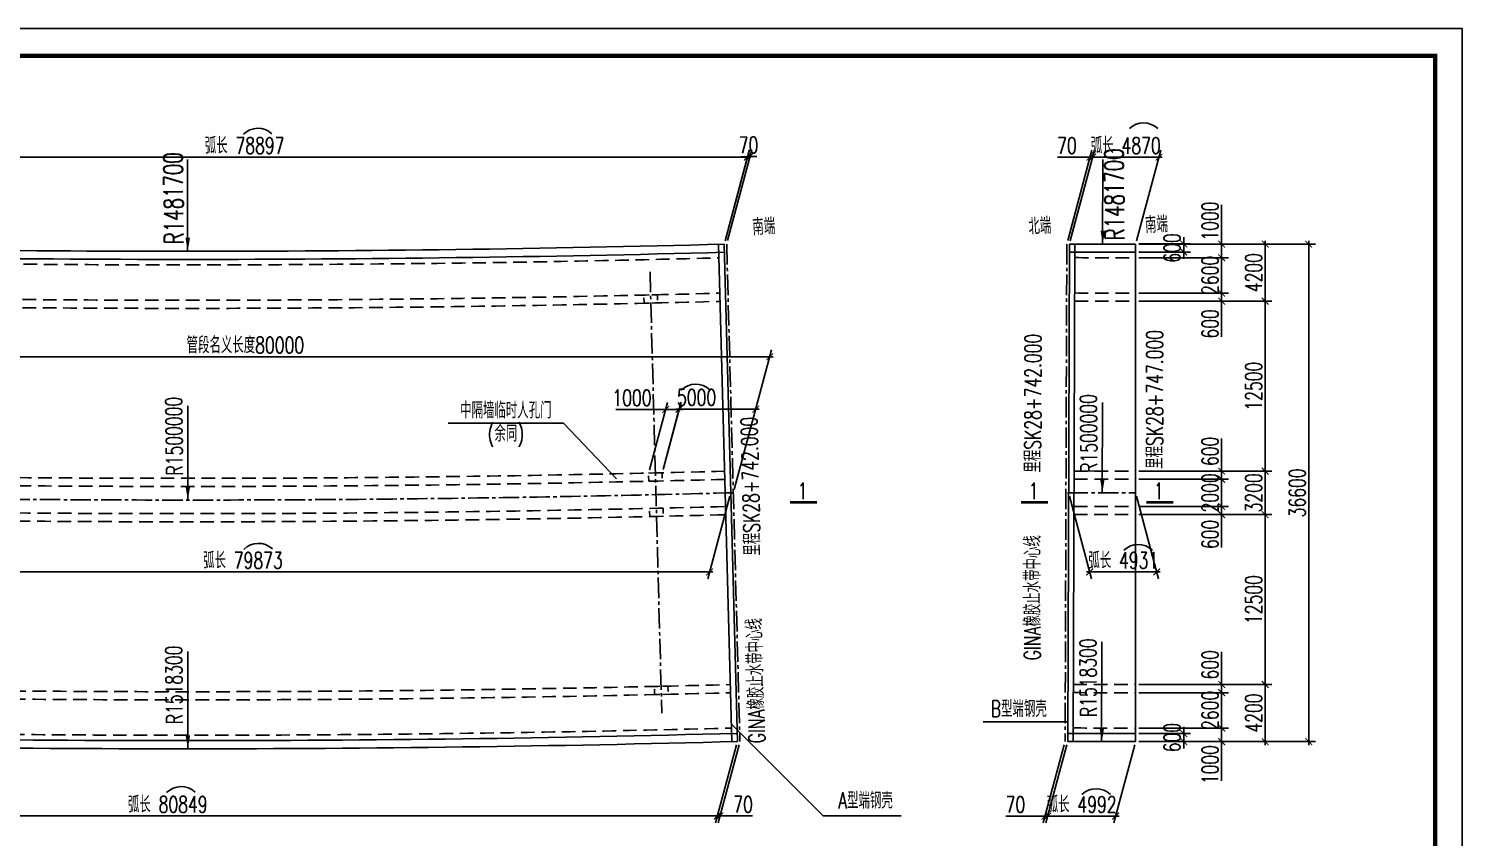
# Model space of a CAD drawing. Extents: x 469178 to 607089, y 116135 to 145965.
# Drawn here: x 580737 to 607089, y 131092 to 145965 of the extents above; entities that cross this region are included whole.
import ezdxf

# ---------------------------------------------------------------- set-up
doc = ezdxf.new("R2010")
doc.units = 0
doc.header["$LTSCALE"] = 100
doc.header["$MEASUREMENT"] = 0
for name, pattern in [('CENTER2', [1.125, 0.75, -0.125, 0.125, -0.125]), ('DASHED', [0.75, 0.5, -0.25]), ('DASHED2', [0.375, 0.25, -0.125])]:
    doc.linetypes.add(name, pattern=pattern)
doc.layers.get('0').update_dxf_attribs({"linetype": 'CONTINUOUS'})
doc.layers.get('Defpoints').update_dxf_attribs({"linetype": 'CONTINUOUS'})
for name, color, linetype in [('01 标  注', 1, 'CONTINUOUS'), ('02 结  构', 5, 'CONTINUOUS'), ('04 钢  筋', 6, 'CONTINUOUS'), ('4', 4, 'CONTINUOUS'), ('辅助线', 1, 'CONTINUOUS')]:
    doc.layers.add(name, color=color, linetype=linetype)
doc.styles.get("Standard").update_dxf_attribs({"font": 'txt1.shx', "width": 0.7, "bigfont": 'hztxt.shx'})
doc.dimstyles.new('1：400', dxfattribs={"dimscale": 100, "dimtxt": 3, "dimasz": 1.25, "dimexe": 1.25, "dimexo": 0.625, "dimtad": 1, "dimdec": 0, "dimlfac": 4, "dimdsep": 46, "dimtxsty": 'Standard', "dimblk": 'ARCHTICK', "dimcen": 2.5, "dimdle": 0.625, "dimclrt": 1, "dimadec": 0, "dimazin": 1, "dimtfac": 1, "dimtdec": 0, "dimtix": 1, "dimtmove": 0, "dimatfit": 3, "dimfxl": 0, "dimarcsym": 0})

# ---------------------------------------------------------------- blocks, each defined once
blk = doc.blocks.new('_ArchTick')
at = {"color": 0, "linetype": 'ByBlock', "const_width": 0.15}
blk.add_lwpolyline([(-0.5, -0.5), (0.5, 0.5)], dxfattribs=at)
blk = doc.blocks.new('*D63')
at = {"layer": '01 标  注', "color": 0, "lineweight": -2, "ltscale": 4}
for p, q in [((602665, 142002), (602665, 142722)), ((601145, 142002), (602790, 142002)), ((602665, 141689), (602665, 142002)), ((601145, 141752), (602790, 141752))]:
    blk.add_line(p, q, dxfattribs=at)
at = {"layer": 'Defpoints', "color": 0, "ltscale": 4}
for p in [(601083, 142002), (602665, 142002), (601083, 141752)]:
    blk.add_point(p, dxfattribs=at)
at = {"layer": '01 标  注', "color": 0, "lineweight": -2, "ltscale": 4, "xscale": 125, "yscale": 125, "zscale": 125}
for p, rotation in [((602665, 142002), 90), ((602665, 141752), 270)]:
    blk.add_blockref('_ArchTick', p, dxfattribs=dict(at, rotation=rotation))
at = {"layer": '01 标  注', "color": 1, "ltscale": 4, "insert": (602453, 142425), "char_height": 300, "attachment_point": 5, "rotation": 90}
blk.add_mtext('1000', dxfattribs=at)
blk = doc.blocks.new('*D64')
at = {"layer": '01 标  注', "color": 0, "lineweight": -2, "ltscale": 4}
for p, q in [((602665, 141814), (602665, 141039)), ((601145, 141752), (602790, 141752)), ((601145, 141102), (602790, 141102))]:
    blk.add_line(p, q, dxfattribs=at)
at = {"layer": 'Defpoints', "color": 0, "ltscale": 4}
for p in [(601083, 141752), (601083, 141102), (602665, 141102)]:
    blk.add_point(p, dxfattribs=at)
at = {"layer": '01 标  注', "color": 0, "lineweight": -2, "ltscale": 4, "xscale": 125, "yscale": 125, "zscale": 125}
for p, rotation in [((602665, 141752), 90), ((602665, 141102), 270)]:
    blk.add_blockref('_ArchTick', p, dxfattribs=dict(at, rotation=rotation))
at = {"layer": '01 标  注', "color": 1, "ltscale": 4, "insert": (602453, 141427), "char_height": 300, "attachment_point": 5, "rotation": 90}
blk.add_mtext('2600', dxfattribs=at)
blk = doc.blocks.new('*D65')
at = {"layer": '01 标  注', "color": 0, "lineweight": -2, "ltscale": 4}
for p, q in [((601145, 141102), (602790, 141102)), ((602665, 141164), (602665, 140952)), ((601145, 140952), (602790, 140952)), ((602665, 140952), (602665, 140296))]:
    blk.add_line(p, q, dxfattribs=at)
at = {"layer": 'Defpoints', "color": 0, "ltscale": 4}
for p in [(601083, 141102), (601083, 140952), (602665, 140952)]:
    blk.add_point(p, dxfattribs=at)
at = {"layer": '01 标  注', "color": 0, "lineweight": -2, "ltscale": 4, "xscale": 125, "yscale": 125, "zscale": 125}
for p, rotation in [((602665, 141102), 90), ((602665, 140952), 270)]:
    blk.add_blockref('_ArchTick', p, dxfattribs=dict(at, rotation=rotation))
at = {"layer": '01 标  注', "color": 1, "ltscale": 4, "insert": (602453, 140535), "char_height": 300, "attachment_point": 5, "rotation": 90}
blk.add_mtext('600', dxfattribs=at)
blk = doc.blocks.new('*D66')
at = {"layer": '01 标  注', "color": 0, "lineweight": -2, "ltscale": 4}
for p, q in [((601145, 133102), (602790, 133102)), ((602665, 133164), (602665, 132852)), ((601145, 132852), (602790, 132852)), ((602665, 132852), (602665, 132131))]:
    blk.add_line(p, q, dxfattribs=at)
at = {"layer": 'Defpoints', "color": 0, "ltscale": 4}
for p in [(601083, 133102), (601083, 132852), (602665, 132852)]:
    blk.add_point(p, dxfattribs=at)
at = {"layer": '01 标  注', "color": 0, "lineweight": -2, "ltscale": 4, "xscale": 125, "yscale": 125, "zscale": 125}
for p, rotation in [((602665, 133102), 90), ((602665, 132852), 270)]:
    blk.add_blockref('_ArchTick', p, dxfattribs=dict(at, rotation=rotation))
at = {"layer": '01 标  注', "color": 1, "ltscale": 4, "insert": (602453, 132429), "char_height": 300, "attachment_point": 5, "rotation": 90}
blk.add_mtext('1000', dxfattribs=at)
blk = doc.blocks.new('*D67')
at = {"layer": '01 标  注', "color": 0, "lineweight": -2, "ltscale": 4}
for p, q in [((601145, 133752), (602790, 133752)), ((602665, 133039), (602665, 133814)), ((601145, 133102), (602790, 133102))]:
    blk.add_line(p, q, dxfattribs=at)
at = {"layer": 'Defpoints', "color": 0, "ltscale": 4}
for p in [(601083, 133752), (602665, 133752), (601083, 133102)]:
    blk.add_point(p, dxfattribs=at)
at = {"layer": '01 标  注', "color": 0, "lineweight": -2, "ltscale": 4, "xscale": 125, "yscale": 125, "zscale": 125}
for p, rotation in [((602665, 133752), 90), ((602665, 133102), 270)]:
    blk.add_blockref('_ArchTick', p, dxfattribs=dict(at, rotation=rotation))
at = {"layer": '01 标  注', "color": 1, "ltscale": 4, "insert": (602453, 133427), "char_height": 300, "attachment_point": 5, "rotation": 90}
blk.add_mtext('2600', dxfattribs=at)
blk = doc.blocks.new('*D68')
at = {"layer": '01 标  注', "color": 0, "lineweight": -2, "ltscale": 4}
for p, q in [((602665, 133902), (602665, 134503)), ((601145, 133902), (602790, 133902)), ((602665, 133689), (602665, 133902)), ((601145, 133752), (602790, 133752))]:
    blk.add_line(p, q, dxfattribs=at)
at = {"layer": 'Defpoints', "color": 0, "ltscale": 4}
for p in [(601083, 133902), (602665, 133902), (601083, 133752)]:
    blk.add_point(p, dxfattribs=at)
at = {"layer": '01 标  注', "color": 0, "lineweight": -2, "ltscale": 4, "xscale": 125, "yscale": 125, "zscale": 125}
for p, rotation in [((602665, 133902), 90), ((602665, 133752), 270)]:
    blk.add_blockref('_ArchTick', p, dxfattribs=dict(at, rotation=rotation))
at = {"layer": '01 标  注', "color": 1, "ltscale": 4, "insert": (602453, 134265), "char_height": 300, "attachment_point": 5, "rotation": 90}
blk.add_mtext('600', dxfattribs=at)
blk = doc.blocks.new('*D69')
at = {"layer": '01 标  注', "color": 0, "lineweight": -2, "ltscale": 4}
for p, q in [((603465, 141014), (603465, 137764)), ((601145, 140952), (603590, 140952)), ((601145, 137827), (603590, 137827))]:
    blk.add_line(p, q, dxfattribs=at)
at = {"layer": 'Defpoints', "color": 0, "ltscale": 4}
for p in [(601083, 140952), (601083, 137827), (603465, 137827)]:
    blk.add_point(p, dxfattribs=at)
at = {"layer": '01 标  注', "color": 0, "lineweight": -2, "ltscale": 4, "xscale": 125, "yscale": 125, "zscale": 125}
for p, rotation in [((603465, 140952), 90), ((603465, 137827), 270)]:
    blk.add_blockref('_ArchTick', p, dxfattribs=dict(at, rotation=rotation))
at = {"layer": '01 标  注', "color": 1, "ltscale": 4, "insert": (603253, 139389), "char_height": 300, "attachment_point": 5, "rotation": 90}
blk.add_mtext('12500', dxfattribs=at)
blk = doc.blocks.new('*D70')
at = {"layer": '01 标  注', "color": 0, "lineweight": -2, "ltscale": 4}
for p, q in [((601145, 137677), (602790, 137677)), ((602665, 137677), (602665, 137802)), ((602665, 137677), (602665, 137177)), ((601145, 137177), (602790, 137177)), ((602665, 137177), (602665, 137052))]:
    blk.add_line(p, q, dxfattribs=at)
at = {"layer": 'Defpoints', "color": 0, "ltscale": 4}
for p in [(601083, 137677), (601083, 137177), (602665, 137177)]:
    blk.add_point(p, dxfattribs=at)
at = {"layer": '01 标  注', "color": 0, "lineweight": -2, "ltscale": 4, "xscale": 125, "yscale": 125, "zscale": 125}
for p, rotation in [((602665, 137677), 270), ((602665, 137177), 90)]:
    blk.add_blockref('_ArchTick', p, dxfattribs=dict(at, rotation=rotation))
at = {"layer": '01 标  注', "color": 1, "ltscale": 4, "insert": (602453, 137427), "char_height": 300, "attachment_point": 5, "rotation": 90}
blk.add_mtext('2000', dxfattribs=at)
blk = doc.blocks.new('*D71')
at = {"layer": '01 标  注', "color": 0, "lineweight": -2, "ltscale": 4}
for p, q in [((601145, 137177), (602790, 137177)), ((602665, 137239), (602665, 137027)), ((601145, 137027), (602790, 137027)), ((602665, 137027), (602665, 136425))]:
    blk.add_line(p, q, dxfattribs=at)
at = {"layer": 'Defpoints', "color": 0, "ltscale": 4}
for p in [(601083, 137177), (601083, 137027), (602665, 137027)]:
    blk.add_point(p, dxfattribs=at)
at = {"layer": '01 标  注', "color": 0, "lineweight": -2, "ltscale": 4, "xscale": 125, "yscale": 125, "zscale": 125}
for p, rotation in [((602665, 137177), 90), ((602665, 137027), 270)]:
    blk.add_blockref('_ArchTick', p, dxfattribs=dict(at, rotation=rotation))
at = {"layer": '01 标  注', "color": 1, "ltscale": 4, "insert": (602453, 136663), "char_height": 300, "attachment_point": 5, "rotation": 90}
blk.add_mtext('600', dxfattribs=at)
blk = doc.blocks.new('*D72')
at = {"layer": '01 标  注', "color": 0, "lineweight": -2, "ltscale": 4}
for p, q in [((602665, 137827), (602665, 138428)), ((601145, 137827), (602790, 137827)), ((602665, 137614), (602665, 137827)), ((601145, 137677), (602790, 137677))]:
    blk.add_line(p, q, dxfattribs=at)
at = {"layer": 'Defpoints', "color": 0, "ltscale": 4}
for p in [(601083, 137827), (602665, 137827), (601083, 137677)]:
    blk.add_point(p, dxfattribs=at)
at = {"layer": '01 标  注', "color": 0, "lineweight": -2, "ltscale": 4, "xscale": 125, "yscale": 125, "zscale": 125}
for p, rotation in [((602665, 137827), 90), ((602665, 137677), 270)]:
    blk.add_blockref('_ArchTick', p, dxfattribs=dict(at, rotation=rotation))
at = {"layer": '01 标  注', "color": 1, "ltscale": 4, "insert": (602453, 138190), "char_height": 300, "attachment_point": 5, "rotation": 90}
blk.add_mtext('600', dxfattribs=at)
blk = doc.blocks.new('*D73')
at = {"layer": '01 标  注', "color": 0, "lineweight": -2, "ltscale": 4}
for p, q in [((603465, 142064), (603465, 140889)), ((601145, 142002), (603590, 142002)), ((601145, 140952), (603590, 140952))]:
    blk.add_line(p, q, dxfattribs=at)
at = {"layer": 'Defpoints', "color": 0, "ltscale": 4}
for p in [(601083, 142002), (601083, 140952), (603465, 140952)]:
    blk.add_point(p, dxfattribs=at)
at = {"layer": '01 标  注', "color": 0, "lineweight": -2, "ltscale": 4, "xscale": 125, "yscale": 125, "zscale": 125}
for p, rotation in [((603465, 142002), 90), ((603465, 140952), 270)]:
    blk.add_blockref('_ArchTick', p, dxfattribs=dict(at, rotation=rotation))
at = {"layer": '01 标  注', "color": 1, "ltscale": 4, "insert": (603253, 141477), "char_height": 300, "attachment_point": 5, "rotation": 90}
blk.add_mtext('4200', dxfattribs=at)
blk = doc.blocks.new('*D74')
at = {"layer": '01 标  注', "color": 0, "lineweight": -2, "ltscale": 4}
for p, q in [((601145, 137827), (603590, 137827)), ((603465, 137889), (603465, 136964)), ((601145, 137027), (603590, 137027))]:
    blk.add_line(p, q, dxfattribs=at)
at = {"layer": 'Defpoints', "color": 0, "ltscale": 4}
for p in [(601083, 137827), (601083, 137027), (603465, 137027)]:
    blk.add_point(p, dxfattribs=at)
at = {"layer": '01 标  注', "color": 0, "lineweight": -2, "ltscale": 4, "xscale": 125, "yscale": 125, "zscale": 125}
for p, rotation in [((603465, 137827), 90), ((603465, 137027), 270)]:
    blk.add_blockref('_ArchTick', p, dxfattribs=dict(at, rotation=rotation))
at = {"layer": '01 标  注', "color": 1, "ltscale": 4, "insert": (603253, 137427), "char_height": 300, "attachment_point": 5, "rotation": 90}
blk.add_mtext('3200', dxfattribs=at)
blk = doc.blocks.new('*D75')
at = {"layer": '01 标  注', "color": 0, "lineweight": -2, "ltscale": 4}
for p, q in [((603465, 137089), (603465, 133839)), ((601145, 137027), (603590, 137027)), ((601145, 133902), (603590, 133902))]:
    blk.add_line(p, q, dxfattribs=at)
at = {"layer": 'Defpoints', "color": 0, "ltscale": 4}
for p in [(601083, 137027), (601083, 133902), (603465, 133902)]:
    blk.add_point(p, dxfattribs=at)
at = {"layer": '01 标  注', "color": 0, "lineweight": -2, "ltscale": 4, "xscale": 125, "yscale": 125, "zscale": 125}
for p, rotation in [((603465, 137027), 90), ((603465, 133902), 270)]:
    blk.add_blockref('_ArchTick', p, dxfattribs=dict(at, rotation=rotation))
at = {"layer": '01 标  注', "color": 1, "ltscale": 4, "insert": (603253, 135464), "char_height": 300, "attachment_point": 5, "rotation": 90}
blk.add_mtext('12500', dxfattribs=at)
blk = doc.blocks.new('*D76')
at = {"layer": '01 标  注', "color": 0, "lineweight": -2, "ltscale": 4}
for p, q in [((601145, 133902), (603590, 133902)), ((603465, 133964), (603465, 132789)), ((601145, 132852), (603590, 132852))]:
    blk.add_line(p, q, dxfattribs=at)
at = {"layer": 'Defpoints', "color": 0, "ltscale": 4}
for p in [(601083, 133902), (601083, 132852), (603465, 132852)]:
    blk.add_point(p, dxfattribs=at)
at = {"layer": '01 标  注', "color": 0, "lineweight": -2, "ltscale": 4, "xscale": 125, "yscale": 125, "zscale": 125}
for p, rotation in [((603465, 133902), 90), ((603465, 132852), 270)]:
    blk.add_blockref('_ArchTick', p, dxfattribs=dict(at, rotation=rotation))
at = {"layer": '01 标  注', "color": 1, "ltscale": 4, "insert": (603253, 133377), "char_height": 300, "attachment_point": 5, "rotation": 90}
blk.add_mtext('4200', dxfattribs=at)
blk = doc.blocks.new('*D77')
at = {"layer": '01 标  注', "color": 0, "lineweight": -2, "ltscale": 4}
for p, q in [((604265, 142064), (604265, 132789)), ((601145, 142002), (604390, 142002)), ((601145, 132852), (604390, 132852))]:
    blk.add_line(p, q, dxfattribs=at)
at = {"layer": 'Defpoints', "color": 0, "ltscale": 4}
for p in [(601083, 142002), (601083, 132852), (604265, 132852)]:
    blk.add_point(p, dxfattribs=at)
at = {"layer": '01 标  注', "color": 0, "lineweight": -2, "ltscale": 4, "xscale": 125, "yscale": 125, "zscale": 125}
for p, rotation in [((604265, 142002), 90), ((604265, 132852), 270)]:
    blk.add_blockref('_ArchTick', p, dxfattribs=dict(at, rotation=rotation))
at = {"layer": '01 标  注', "color": 1, "ltscale": 4, "insert": (604053, 137427), "char_height": 300, "attachment_point": 5, "rotation": 90}
blk.add_mtext('36600', dxfattribs=at)
blk = doc.blocks.new('*D135')
at = {"layer": '01 标  注', "color": 0, "lineweight": -2}
for p, q in [((573817, 142064), (574263, 143726)), ((593536, 142064), (593982, 143726)), ((594011, 143601), (574167, 143601))]:
    blk.add_line(p, q, dxfattribs=at)
at = {"layer": 'Defpoints', "color": 0}
for p in [(574229, 143601), (573801, 142001), (593519, 142002)]:
    blk.add_point(p, dxfattribs=at)
at = {"layer": '01 标  注', "color": 0, "lineweight": -2, "xscale": 125, "yscale": 125, "zscale": 125, "rotation": 180}
blk.add_blockref('_ArchTick', (574229, 143601), dxfattribs=at)
at = {"layer": '01 标  注', "color": 0, "lineweight": -2, "xscale": 125, "yscale": 125, "zscale": 125}
blk.add_blockref('_ArchTick', (593948, 143601), dxfattribs=at)
at = {"layer": '01 标  注', "color": 1, "insert": (584706, 143814), "char_height": 300, "attachment_point": 5}
blk.add_mtext('弧长 78897', dxfattribs=at)
blk = doc.blocks.new('*D146')
at = {"layer": '01 标  注', "color": 0, "lineweight": -2}
for p, q in [((573648, 137492), (574335, 140057)), ((594422, 139932), (574239, 139932)), ((593706, 137491), (594393, 140057))]:
    blk.add_line(p, q, dxfattribs=at)
at = {"layer": 'Defpoints', "color": 0}
for p in [(574302, 139932), (573631, 137429), (593689, 137428)]:
    blk.add_point(p, dxfattribs=at)
at = {"layer": '01 标  注', "color": 0, "lineweight": -2, "xscale": 125, "yscale": 125, "zscale": 125, "rotation": 180}
blk.add_blockref('_ArchTick', (574302, 139932), dxfattribs=at)
at = {"layer": '01 标  注', "color": 0, "lineweight": -2, "xscale": 125, "yscale": 125, "zscale": 125}
blk.add_blockref('_ArchTick', (594360, 139932), dxfattribs=at)
at = {"layer": '01 标  注', "color": 1, "insert": (584720, 140145), "char_height": 300, "attachment_point": 5}
blk.add_mtext('管段名义长度80000', dxfattribs=at)
blk = doc.blocks.new('*D145')
at = {"layer": '01 标  注', "color": 0, "lineweight": -2}
for p, q in [((573662, 137366), (573255, 135848)), ((593625, 137366), (593218, 135848)), ((593314, 135973), (573226, 135973))]:
    blk.add_line(p, q, dxfattribs=at)
at = {"layer": 'Defpoints', "color": 0}
for p in [(573679, 137428), (593641, 137428), (573289, 135973)]:
    blk.add_point(p, dxfattribs=at)
at = {"layer": '01 标  注', "color": 0, "lineweight": -2, "xscale": 125, "yscale": 125, "zscale": 125, "rotation": 180}
blk.add_blockref('_ArchTick', (573289, 135973), dxfattribs=at)
at = {"layer": '01 标  注', "color": 0, "lineweight": -2, "xscale": 125, "yscale": 125, "zscale": 125}
blk.add_blockref('_ArchTick', (593251, 135973), dxfattribs=at)
at = {"layer": '01 标  注', "color": 1, "insert": (584675, 136185), "char_height": 300, "attachment_point": 5}
blk.add_mtext('弧长 79873', dxfattribs=at)
blk = doc.blocks.new('*D133')
at = {"layer": '01 标  注', "color": 0, "lineweight": -2}
for p, q in [((573540, 132792), (573156, 131360)), ((593747, 132792), (593363, 131360)), ((593459, 131485), (573127, 131485))]:
    blk.add_line(p, q, dxfattribs=at)
at = {"layer": 'Defpoints', "color": 0}
for p in [(573557, 132855), (593763, 132855), (573190, 131485)]:
    blk.add_point(p, dxfattribs=at)
at = {"layer": '01 标  注', "color": 0, "lineweight": -2, "xscale": 125, "yscale": 125, "zscale": 125, "rotation": 180}
blk.add_blockref('_ArchTick', (573190, 131485), dxfattribs=at)
at = {"layer": '01 标  注', "color": 0, "lineweight": -2, "xscale": 125, "yscale": 125, "zscale": 125}
blk.add_blockref('_ArchTick', (593396, 131485), dxfattribs=at)
at = {"layer": '01 标  注', "color": 1, "insert": (583293, 131697), "char_height": 300, "attachment_point": 5}
blk.add_mtext('弧长 80849', dxfattribs=at)
blk = doc.blocks.new('*D144')
at = {"layer": '01 标  注', "color": 0, "lineweight": -2}
for p, q in [((599882, 142065), (600328, 143727)), ((601100, 142064), (601545, 143727)), ((601574, 143602), (600232, 143602))]:
    blk.add_line(p, q, dxfattribs=at)
at = {"layer": 'Defpoints', "color": 0}
for p in [(600294, 143602), (599866, 142002), (601083, 142002)]:
    blk.add_point(p, dxfattribs=at)
at = {"layer": '01 标  注', "color": 0, "lineweight": -2, "xscale": 125, "yscale": 125, "zscale": 125, "rotation": 180}
blk.add_blockref('_ArchTick', (600294, 143602), dxfattribs=at)
at = {"layer": '01 标  注', "color": 0, "lineweight": -2, "xscale": 125, "yscale": 125, "zscale": 125}
blk.add_blockref('_ArchTick', (601512, 143602), dxfattribs=at)
at = {"layer": '01 标  注', "color": 1, "insert": (600903, 143815), "char_height": 300, "attachment_point": 5}
blk.add_mtext('弧长 4870', dxfattribs=at)
blk = doc.blocks.new('*D119')
at = {"layer": '01 标  注', "color": 0, "lineweight": -2, "ltscale": 4}
for p, q in [((599835, 142066), (600280, 143727)), ((599882, 142066), (600327, 143727)), ((600246, 143602), (599646, 143602)), ((600294, 143602), (600246, 143602)), ((600294, 143602), (600419, 143602))]:
    blk.add_line(p, q, dxfattribs=at)
at = {"layer": 'Defpoints', "color": 0, "ltscale": 4}
for p in [(600246, 143602), (599818, 142004), (599866, 142004)]:
    blk.add_point(p, dxfattribs=at)
at = {"layer": '01 标  注', "color": 0, "lineweight": -2, "ltscale": 4, "xscale": 125, "yscale": 125, "zscale": 125}
blk.add_blockref('_ArchTick', (600246, 143602), dxfattribs=at)
at = {"layer": '01 标  注', "color": 0, "lineweight": -2, "ltscale": 4, "xscale": 125, "yscale": 125, "zscale": 125, "rotation": 180}
blk.add_blockref('_ArchTick', (600294, 143602), dxfattribs=at)
at = {"layer": '01 标  注', "color": 1, "ltscale": 4, "insert": (599821, 143815), "char_height": 300, "attachment_point": 5}
blk.add_mtext('70', dxfattribs=at)
blk = doc.blocks.new('*D120')
at = {"layer": '01 标  注', "color": 0, "lineweight": -2, "ltscale": 4}
for p, q in [((601968, 133002), (601968, 133127)), ((601145, 133002), (602093, 133002)), ((601145, 132852), (602093, 132852)), ((601968, 133002), (601968, 132852)), ((601968, 132852), (601968, 132727))]:
    blk.add_line(p, q, dxfattribs=at)
at = {"layer": 'Defpoints', "color": 0, "ltscale": 4}
for p in [(601083, 133002), (601083, 132852), (601968, 132852)]:
    blk.add_point(p, dxfattribs=at)
at = {"layer": '01 标  注', "color": 0, "lineweight": -2, "ltscale": 4, "xscale": 125, "yscale": 125, "zscale": 125}
for p, rotation in [((601968, 133002), 270), ((601968, 132852), 90)]:
    blk.add_blockref('_ArchTick', p, dxfattribs=dict(at, rotation=rotation))
at = {"layer": '01 标  注', "color": 1, "ltscale": 4, "insert": (601755, 132927), "char_height": 300, "attachment_point": 5, "rotation": 90}
blk.add_mtext('600', dxfattribs=at)
blk = doc.blocks.new('*D121')
at = {"layer": '01 标  注', "color": 0, "lineweight": -2, "ltscale": 4}
for p, q in [((601968, 142006), (601968, 142131)), ((601145, 142006), (602093, 142006)), ((601145, 141856), (602093, 141856)), ((601968, 141856), (601968, 142006)), ((601968, 141856), (601968, 141731))]:
    blk.add_line(p, q, dxfattribs=at)
at = {"layer": 'Defpoints', "color": 0, "ltscale": 4}
for p in [(601083, 142006), (601083, 141856), (601968, 142006)]:
    blk.add_point(p, dxfattribs=at)
at = {"layer": '01 标  注', "color": 0, "lineweight": -2, "ltscale": 4, "xscale": 125, "yscale": 125, "zscale": 125}
for p, rotation in [((601968, 142006), 270), ((601968, 141856), 90)]:
    blk.add_blockref('_ArchTick', p, dxfattribs=dict(at, rotation=rotation))
at = {"layer": '01 标  注', "color": 1, "ltscale": 4, "insert": (601755, 141931), "char_height": 300, "attachment_point": 5, "rotation": 90}
blk.add_mtext('600', dxfattribs=at)
blk = doc.blocks.new('*D143')
at = {"layer": '01 标  注', "color": 0, "lineweight": -2}
for p, q in [((599867, 137366), (600274, 135848)), ((601100, 137364), (601506, 135848)), ((601535, 135973), (600178, 135973))]:
    blk.add_line(p, q, dxfattribs=at)
at = {"layer": 'Defpoints', "color": 0}
for p in [(599850, 137429), (601083, 137427), (600240, 135973)]:
    blk.add_point(p, dxfattribs=at)
at = {"layer": '01 标  注', "color": 0, "lineweight": -2, "xscale": 125, "yscale": 125, "zscale": 125, "rotation": 180}
blk.add_blockref('_ArchTick', (600240, 135973), dxfattribs=at)
at = {"layer": '01 标  注', "color": 0, "lineweight": -2, "xscale": 125, "yscale": 125, "zscale": 125}
blk.add_blockref('_ArchTick', (601472, 135973), dxfattribs=at)
at = {"layer": '01 标  注', "color": 1, "insert": (600856, 136186), "char_height": 300, "attachment_point": 5}
blk.add_mtext('弧长 4931', dxfattribs=at)
blk = doc.blocks.new('*D142')
at = {"layer": '01 标  注', "color": 0, "lineweight": -2}
for p, q in [((599818, 132791), (599434, 131359)), ((601066, 132791), (600682, 131359)), ((600778, 131484), (599405, 131484))]:
    blk.add_line(p, q, dxfattribs=at)
at = {"layer": 'Defpoints', "color": 0}
for p in [(599835, 132854), (601083, 132854), (599468, 131484)]:
    blk.add_point(p, dxfattribs=at)
at = {"layer": '01 标  注', "color": 0, "lineweight": -2, "xscale": 125, "yscale": 125, "zscale": 125, "rotation": 180}
blk.add_blockref('_ArchTick', (599468, 131484), dxfattribs=at)
at = {"layer": '01 标  注', "color": 0, "lineweight": -2, "xscale": 125, "yscale": 125, "zscale": 125}
blk.add_blockref('_ArchTick', (600716, 131484), dxfattribs=at)
at = {"layer": '01 标  注', "color": 1, "insert": (600092, 131696), "char_height": 300, "attachment_point": 5}
blk.add_mtext('弧长 4992', dxfattribs=at)
blk = doc.blocks.new('*D139')
at = {"layer": '01 标  注', "color": 0, "lineweight": -2}
for p, q in [((592398, 137859), (592729, 139094)), ((594164, 138969), (592633, 138969)), ((593706, 137491), (594135, 139094))]:
    blk.add_line(p, q, dxfattribs=at)
at = {"layer": 'Defpoints', "color": 0}
for p in [(592695, 138969), (592381, 137797), (593689, 137428)]:
    blk.add_point(p, dxfattribs=at)
at = {"layer": '01 标  注', "color": 0, "lineweight": -2, "xscale": 125, "yscale": 125, "zscale": 125, "rotation": 180}
blk.add_blockref('_ArchTick', (592695, 138969), dxfattribs=at)
at = {"layer": '01 标  注', "color": 0, "lineweight": -2, "xscale": 125, "yscale": 125, "zscale": 125}
blk.add_blockref('_ArchTick', (594102, 138969), dxfattribs=at)
at = {"layer": '01 标  注', "color": 1, "insert": (593014, 139182), "char_height": 300, "attachment_point": 5}
blk.add_mtext('5000', dxfattribs=at)
blk = doc.blocks.new('*D138')
at = {"layer": '01 标  注', "color": 0, "lineweight": -2}
for p, q in [((592445, 138962), (591528, 138962)), ((592148, 137854), (592478, 139087)), ((592398, 137859), (592727, 139087)), ((592756, 138962), (592445, 138962))]:
    blk.add_line(p, q, dxfattribs=at)
at = {"layer": 'Defpoints', "color": 0}
for p in [(592445, 138962), (592131, 137791), (592381, 137797)]:
    blk.add_point(p, dxfattribs=at)
at = {"layer": '01 标  注', "color": 0, "lineweight": -2, "xscale": 125, "yscale": 125, "zscale": 125, "rotation": 180}
blk.add_blockref('_ArchTick', (592445, 138962), dxfattribs=at)
at = {"layer": '01 标  注', "color": 0, "lineweight": -2, "xscale": 125, "yscale": 125, "zscale": 125}
blk.add_blockref('_ArchTick', (592693, 138962), dxfattribs=at)
at = {"layer": '01 标  注', "color": 1, "insert": (591826, 139175), "char_height": 300, "attachment_point": 5}
blk.add_mtext('1000', dxfattribs=at)
blk = doc.blocks.new('*D134')
at = {"layer": '01 标  注', "color": 0, "lineweight": -2}
for p, q in [((593536, 142065), (593985, 143738)), ((593584, 142066), (594032, 143739)), ((593951, 143612), (593826, 143608)), ((593951, 143612), (593998, 143613)), ((593998, 143613), (594123, 143616))]:
    blk.add_line(p, q, dxfattribs=at)
at = {"layer": 'Defpoints', "color": 0}
for p in [(593998, 143613), (593519, 142002), (593567, 142003)]:
    blk.add_point(p, dxfattribs=at)
at = {"layer": '01 标  注', "color": 0, "lineweight": -2, "xscale": 125, "yscale": 125, "zscale": 125}
for p, rotation in [((593951, 143612), 1.52788745316129), ((593998, 143613), 181.5278874531613)]:
    blk.add_blockref('_ArchTick', p, dxfattribs=dict(at, rotation=rotation))
at = {"layer": '01 标  注', "color": 1, "insert": (593969, 143825), "char_height": 300, "attachment_point": 5, "rotation": 1.5279}
blk.add_mtext('70', dxfattribs=at)
blk = doc.blocks.new('*D136')
at = {"layer": '01 标  注', "color": 0, "lineweight": -2}
for p, q in [((593747, 132792), (593363, 131360)), ((593794, 132794), (593410, 131360)), ((593396, 131485), (593271, 131485)), ((593396, 131485), (593443, 131485)), ((593443, 131485), (594044, 131485))]:
    blk.add_line(p, q, dxfattribs=at)
at = {"layer": 'Defpoints', "color": 0}
for p in [(593763, 132855), (593811, 132856), (593443, 131485)]:
    blk.add_point(p, dxfattribs=at)
at = {"layer": '01 标  注', "color": 0, "lineweight": -2, "xscale": 125, "yscale": 125, "zscale": 125}
blk.add_blockref('_ArchTick', (593396, 131485), dxfattribs=at)
at = {"layer": '01 标  注', "color": 0, "lineweight": -2, "xscale": 125, "yscale": 125, "zscale": 125, "rotation": 180}
blk.add_blockref('_ArchTick', (593443, 131485), dxfattribs=at)
at = {"layer": '01 标  注', "color": 1, "insert": (593869, 131697), "char_height": 300, "attachment_point": 5}
blk.add_mtext('70', dxfattribs=at)
blk = doc.blocks.new('*D172')
at = {"layer": '01 标  注', "color": 0, "lineweight": -2}
for p, q in [((599771, 132791), (599387, 131359)), ((599818, 132791), (599434, 131359)), ((599420, 131484), (598699, 131484)), ((599468, 131484), (599420, 131484)), ((599468, 131484), (599593, 131484))]:
    blk.add_line(p, q, dxfattribs=at)
at = {"layer": 'Defpoints', "color": 0}
for p in [(599788, 132854), (599835, 132854), (599468, 131484)]:
    blk.add_point(p, dxfattribs=at)
at = {"layer": '01 标  注', "color": 0, "lineweight": -2, "xscale": 125, "yscale": 125, "zscale": 125}
blk.add_blockref('_ArchTick', (599420, 131484), dxfattribs=at)
at = {"layer": '01 标  注', "color": 0, "lineweight": -2, "xscale": 125, "yscale": 125, "zscale": 125, "rotation": 180}
blk.add_blockref('_ArchTick', (599468, 131484), dxfattribs=at)
at = {"layer": '01 标  注', "color": 1, "insert": (598874, 131696), "char_height": 300, "attachment_point": 5}
blk.add_mtext('70', dxfattribs=at)

msp = doc.modelspace()

# ---------------------------------------------------------------- linework, layer by layer
msp.add_lwpolyline([(565088.59, 116264.77), (607088.59, 116264.77), (607088.59, 145964.77), (565088.59, 145964.77)], close=True)
at = {"const_width": 80}
msp.add_lwpolyline([(567588.59, 116764.77), (606588.59, 116764.77), (606588.59, 145464.77), (567588.59, 145464.77)], close=True, dxfattribs=at)
at = {"layer": '01 标  注'}
for p, q in [((583657.26, 143561.08), (583657.26, 141870.36)), ((600479.27, 143556.73), (600476.72, 142002.14)), ((583659.99, 139028.22), (583660.01, 137295.41)), ((600471.95, 139087.07), (600469.24, 137427.14)), ((600463.61, 134685.26), (600459, 132852.1)), ((583660.01, 134511.86), (583660.01, 132720.36)), ((599835.68, 133218.55), (598280.55, 133218.55))]:
    msp.add_line(p, q, dxfattribs=at)
for points in [[(591539.84, 137683.47), (590566.05, 138708.47), (588449.88, 138708.47)], [(593667.89, 133160.09), (595339.49, 131488.5), (596773.78, 131488.5)]]:
    msp.add_lwpolyline(points, dxfattribs=at)
at = {"layer": '01 标  注', "const_width": 50}
for points in [[(595229.39, 137252.3), (594729.39, 137252.3)], [(599475.57, 137252.3), (598975.57, 137252.3)], [(601778.1, 137252.3), (601278.1, 137252.3)]]:
    msp.add_lwpolyline(points, dxfattribs=at)
at = {"layer": '01 标  注'}
for points in [[(583701.67, 142120.3), (583618.34, 142120.3), (583660, 141870.3)], [(600521.55, 142252), (600438.21, 142252.14), (600479.47, 142002.07)], [(600514.06, 137677.07), (600430.73, 137677.21), (600471.99, 137427.14)], [(583704.42, 137545.35), (583621.09, 137545.35), (583662.75, 137295.35)], [(600504.04, 133101.93), (600420.71, 133102.14), (600461.75, 132852.04)], [(583704.42, 132970.3), (583621.09, 132970.3), (583662.76, 132720.3)]]:
    msp.add_solid(points, dxfattribs=at)
at = {"layer": '02 结  构', "ltscale": 0.6}
for p, q in [((593419.38, 141998.86), (593663.35, 132852.12)), ((593519.34, 142001.53), (593763.31, 132854.78)), ((599865.62, 142003.64), (599835.12, 132853.69)), ((599965.62, 142003.31), (599935.12, 132853.36)), ((601082.87, 132851.64), (601082.87, 142001.64))]:
    msp.add_line(p, q, dxfattribs=at)
for centre, radius, start, end in [((583660, 512295.3), 370575, 268.4748175, 271.5251825), ((583660, 512295.3), 370425, 268.4748175, 271.5251825), ((601082.87, 512426.64), 370575, 269.8117209, 270), ((601082.87, 512426.64), 370425, 269.8117209, 270), ((583660, 512295.3), 379575, 268.4747541, 271.5252459), ((583660, 512295.3), 379425, 268.4747541, 271.5252459), ((601082.87, 512426.64), 379575, 269.8116556, 270), ((601082.87, 512426.64), 379425, 269.8116556, 270)]:
    msp.add_arc(centre, radius, start, end, dxfattribs=at)
at = {"layer": '02 结  构', "linetype": 'DASHED', "ltscale": 5}
for centre, radius, start, end in [((583660, 512295.3), 370675, 268.4902747, 271.5097253), ((601082.87, 512426.64), 370675, 269.8271762, 270), ((583660, 512295.3), 371325, 268.4902429, 271.5097571), ((601082.87, 512426.64), 371325, 269.8271444, 270), ((583660, 512295.3), 371475, 268.4902356, 271.5097644), ((601082.87, 512426.64), 371475, 269.8271371, 270), ((583660, 512295.3), 374600, 268.4900844, 271.5099156), ((601082.87, 512426.64), 374600, 269.8269859, 270), ((583660, 512295.3), 374750, 268.4900772, 271.5099228), ((601082.87, 512426.64), 374750, 269.8269787, 270), ((583660, 512295.3), 375250, 268.4900533, 271.5099467), ((601082.87, 512426.64), 375250, 269.8269548, 270), ((583660, 512295.3), 375400, 268.4900461, 271.5099539), ((601082.87, 512426.64), 375400, 269.8269476, 270), ((583660, 512295.3), 378525, 268.489898, 271.510102), ((601082.87, 512426.64), 378525, 269.8267996, 270), ((583660, 512295.3), 378675, 268.489891, 271.510109), ((601082.87, 512426.64), 378675, 269.8267925, 270), ((583660, 512295.3), 379325, 268.4898605, 271.5101395), ((601082.87, 512426.64), 379325, 269.8267621, 270)]:
    msp.add_arc(centre, radius, start, end, dxfattribs=at)
at = {"layer": '04 钢  筋', "color": 1, "linetype": 'Continuous', "ltscale": 4}
for centre, radius, start, end in [((601231.53, 143850.72), 380.62, 46.303041, 133.508679), ((584949.79, 143752.02), 380.63, 47.434239, 134.639877), ((592999.69, 139044.72), 380.63, 47.434239, 134.639877), ((584958.19, 136117.96), 380.63, 47.434239, 134.639877), ((601129.19, 136097.16), 380.62, 46.303041, 133.508679), ((583538.78, 131644.36), 380.63, 47.434239, 134.639877), ((600357.15, 131605.34), 380.62, 46.303041, 133.508679)]:
    msp.add_arc(centre, radius, start, end, dxfattribs=at)
at = {"layer": '4', "color": 0, "linetype": 'DASHED2', "ltscale": 4}
for points in [[(592047.78, 140915.29), (592043.78, 141065.24), (592293.73, 141070.47), (592297.73, 140920.52)], [(592152.44, 136991.62), (592148.44, 137141.56), (592398.39, 137146.8), (592402.39, 136996.85)]]:
    msp.add_lwpolyline(points, close=True, dxfattribs=at)
for points in [[(592385.05, 137646.63), (592135.1, 137641.4), (592131.11, 137791.35), (592381.05, 137796.58), (592385.05, 137646.63)], [(592489.7, 133722.97), (592239.76, 133717.72), (592235.76, 133867.67), (592485.71, 133872.92), (592489.71, 133722.97)]]:
    msp.add_lwpolyline(points, dxfattribs=at)
at = {"layer": '辅助线', "linetype": 'CENTER2', "ltscale": 5}
for p, q in [((593566.82, 142002.8), (593810.79, 132856.05)), ((599818.12, 142003.8), (599787.62, 132853.85)), ((592157.47, 141490.99), (592373.86, 133378.06))]:
    msp.add_line(p, q, dxfattribs=at)
for centre, start, end in [((583660, 512295.3), 268.4675289, 271.5324711), ((601082.87, 512426.64), 269.8090141, 270)]:
    msp.add_arc(centre, 375000, start, end, dxfattribs=at)

# ---------------------------------------------------------------- texts
at = {"layer": '01 标  注', "attachment_point": 5}
for s, insert, char_height, rotation in [('R1481700 ', (583399.47, 142845.47), 350, 90.700429), ('R1481700 ', (600692.77, 142917.28), 350, 90.606672), ('南端', (594248.37, 142325.18), 300, 3.296911), ('北端', (599321.41, 142335.1), 300, 3.296911), ('南端', (601466.15, 142362.8), 300, 3.296911), ('GINA橡胶止水带中心线        里程SK28+742.000', (599192.34, 137349.93), 300, 89.871252), ('里程SK28+747.000', (601433.05, 139145.69), 300, 89.995191), ('R1500000', (583410.2, 138469.36), 300, 90.700849), ('R1500000', (600221.99, 138518.81), 300, 90.606672), ('中隔墙临时人孔门', (589507.96, 138945.97), 300, 360), ('(余同)', (589507.96, 138470.97), 300, 360), ('GINA橡胶止水带中心线        里程SK28+742.000', (594052.09, 135823.14), 300, 91.432199), ('R1518300', (600212.16, 134026.68), 300, 90.556196), ('R1518300', (583410.21, 133894.31), 300, 90.700221)]:
    msp.add_mtext(s, dxfattribs=dict(at, insert=insert, char_height=char_height, rotation=rotation))
at = {"layer": '01 标  注', "char_height": 300, "attachment_point": 5}
for s, insert in [('1', (594961.04, 137461.53)), ('1', (599207.22, 137461.53)), ('1', (601509.76, 137461.53)), ('B型端钢壳', (598935.61, 133456.05)), ('A型端钢壳', (596118.71, 131770.83))]:
    msp.add_mtext(s, dxfattribs=dict(at, insert=insert))

# ---------------------------------------------------------------- dimensions: what is measured, and where the dimension line sits
at = {"layer": '01 标  注'}
for base, p1, p2, text, picture, middle in [((574229.39, 143601.45), (593519.34, 142001.53), (573800.67, 142001.45), '弧长 78897', '*D135', (584705.86, 143601.45)), ((600294.32, 143602.45), (601082.87, 142001.58), (599865.61, 142002.45), '弧长 4870', '*D144', (600903.07, 143602.45)), ((574301.89, 139932.48), (593688.81, 137428.16), (573631.2, 137429.42), '管段名义长度80000', '*D146', (584719.54, 139932.48)), ((592444.79, 138962.04), (592381.05, 137796.58), (592131.11, 137791.35), '1000', '*D138', (591826.03, 138962.04)), ((592695.27, 138969.24), (593688.81, 137428.16), (592381.05, 137796.58), '5000', '*D139', (593013.73, 138969.24)), ((573288.76, 135972.93), (593641.33, 137428.16), (573678.68, 137428.16), '弧长 79873', '*D145', (584674.7, 135972.93)), ((600240.3, 135973.44), (601082.87, 137426.64), (599850.37, 137428.67), '弧长 4931', '*D143', (600856.28, 135973.44)), ((593443.3, 131484.52), (593763.31, 132854.78), (593810.79, 132856.05), '70', '*D136', (593868.87, 131484.52)), ((599467.99, 131483.51), (599787.62, 132853.85), (599835.12, 132853.69), '70', '*D172', (598874.47, 131483.51))]:
    dim = msp.add_linear_dim(base=base, p1=p1, p2=p2, text=text, dimstyle='1：400', dxfattribs=at)
    dim.commit()
    dim.dimension.update_dxf_attribs({"geometry": picture, "text_midpoint": middle, "dimtype": 160})
dim = msp.add_aligned_dim(p1=(593519.34, 142001.53), p2=(593566.82, 142002.8), distance=1598.09, text='70', dimstyle='1：400', dxfattribs=at)
dim.commit()
dim.dimension.update_dxf_attribs({"geometry": '*D134', "text_midpoint": (593968.86, 143824.75)})
at = {"layer": '01 标  注', "ltscale": 4}
dim = msp.add_linear_dim(base=(600246.48, 143602.45), p1=(599865.62, 142003.96), p2=(599818.12, 142003.8), angle=180, text='70', dimstyle='1：400', dxfattribs=at)
dim.commit()
dim.dimension.update_dxf_attribs({"geometry": '*D119', "text_midpoint": (599821.25, 143602.45), "dimtype": 160})
for base, p1, p2, angle, picture, middle in [((602665.37, 142001.58), (601082.87, 141751.58), (601082.87, 142001.58), 270.000009, '*D63', (602665.37, 142424.5)), ((602665.37, 140951.58), (601082.87, 141101.58), (601082.87, 140951.58), 90, '*D65', (602665.37, 140534.6)), ((602665.37, 137826.58), (601082.87, 137676.58), (601082.87, 137826.58), 90, '*D72', (602665.37, 138189.82)), ((602665.37, 137026.58), (601082.87, 137176.58), (601082.87, 137026.58), 270, '*D71', (602665.37, 136663.34)), ((602665.37, 133901.58), (601082.87, 133751.58), (601082.87, 133901.58), 270, '*D68', (602665.37, 134264.82)), ((602665.37, 132851.58), (601082.87, 133101.58), (601082.87, 132851.58), 89.999991, '*D66', (602665.37, 132428.66))]:
    dim = msp.add_linear_dim(base=base, p1=p1, p2=p2, angle=angle, dimstyle='1：400', dxfattribs=at)
    dim.commit()
    dim.dimension.update_dxf_attribs({"geometry": picture, "text_midpoint": middle, "dimtype": 160})
for base, p1, p2, angle, picture, middle in [((601967.87, 142005.92), (601082.87, 141855.98), (601082.87, 142005.92), 270, '*D121', (601755.37, 141930.95)), ((603465.37, 140951.58), (601082.87, 142001.58), (601082.87, 140951.58), 270, '*D73', (603252.87, 141476.58)), ((604265.37, 132851.58), (601082.87, 142001.58), (601082.87, 132851.58), 270, '*D77', (604052.87, 137426.58)), ((602665.37, 141101.58), (601082.87, 141751.58), (601082.87, 141101.58), 90, '*D64', (602452.87, 141426.58)), ((603465.37, 137826.58), (601082.87, 140951.58), (601082.87, 137826.58), 270, '*D69', (603252.87, 139389.08)), ((603465.37, 137026.58), (601082.87, 137826.58), (601082.87, 137026.58), 270, '*D74', (603252.87, 137426.58)), ((602665.37, 137176.58), (601082.87, 137676.58), (601082.87, 137176.58), 270, '*D70', (602452.87, 137426.58)), ((603465.37, 133901.58), (601082.87, 137026.58), (601082.87, 133901.58), 270, '*D75', (603252.87, 135464.08)), ((603465.37, 132851.58), (601082.87, 133901.58), (601082.87, 132851.58), 270, '*D76', (603252.87, 133376.58)), ((602665.37, 133751.58), (601082.87, 133101.58), (601082.87, 133751.58), 270, '*D67', (602452.87, 133426.58)), ((601967.87, 132851.58), (601082.87, 133001.64), (601082.87, 132851.58), 270, '*D120', (601755.37, 132926.61))]:
    dim = msp.add_linear_dim(base=base, p1=p1, p2=p2, angle=angle, dimstyle='1：400', dxfattribs=at)
    dim.commit()
    dim.dimension.update_dxf_attribs({"geometry": picture, "text_midpoint": middle})
at = {"layer": '01 标  注'}
for base, p1, p2, text, picture, middle in [((573189.56, 131484.52), (593763.31, 132854.78), (573556.7, 132854.7), '弧长 80849', '*D133', (583292.85, 131697.02)), ((599467.99, 131483.51), (601082.87, 132853.77), (599835.12, 132853.69), '弧长 4992', '*D142', (600091.85, 131696.01))]:
    dim = msp.add_linear_dim(base=base, p1=p1, p2=p2, text=text, dimstyle='1：400', dxfattribs=at)
    dim.commit()
    dim.dimension.update_dxf_attribs({"geometry": picture, "text_midpoint": middle})

doc.saveas('drawing.dxf')
